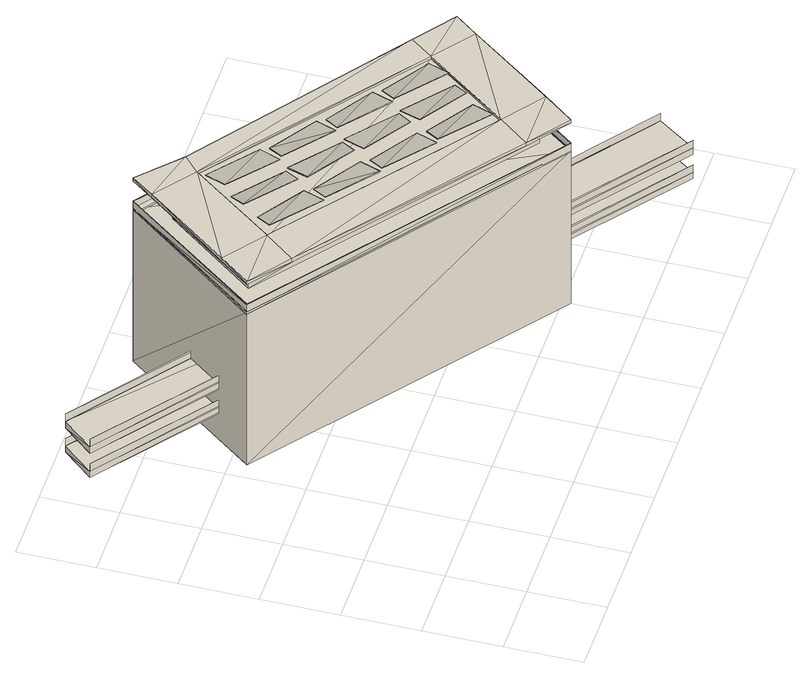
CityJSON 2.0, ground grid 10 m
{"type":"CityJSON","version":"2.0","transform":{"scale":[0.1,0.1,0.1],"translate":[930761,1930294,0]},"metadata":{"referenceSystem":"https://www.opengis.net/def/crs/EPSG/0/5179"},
"CityObjects":{
"building1":{"type":"Building","geometry":[{"type":"MultiSurface","lod":"3","boundaries":[[[0,1,2]],[[3,2,1]],[[2,3,4]],[[5,4,3]],[[4,5,6]],[[7,6,5]],[[6,7,0]],[[1,0,7]],[[8,9,10]],[[6,8,4]],[[10,4,8]],[[11,6,4]],[[9,11,10]],[[4,10,11]],[[12,13,10]],[[4,10,2]],[[13,2,10]],[[2,14,4]],[[10,4,12]],[[14,12,4]],[[13,12,15]],[[2,13,0]],[[15,0,13]],[[14,2,0]],[[12,14,15]],[[0,15,14]],[[9,8,15]],[[0,15,6]],[[8,6,15]],[[6,11,0]],[[15,0,9]],[[11,9,0]],[[16,17,18]],[[19,16,20]],[[18,20,16]],[[21,19,20]],[[17,21,18]],[[20,18,21]],[[22,23,18]],[[20,18,24]],[[23,24,18]],[[24,25,20]],[[18,20,22]],[[25,22,20]],[[23,22,26]],[[27,26,22]],[[24,23,28]],[[26,28,23]],[[25,24,29]],[[28,29,24]],[[22,25,27]],[[29,27,25]],[[26,27,16]],[[17,16,27]],[[28,26,19]],[[16,19,26]],[[29,28,21]],[[19,21,28]],[[27,29,17]],[[21,17,29]],[[30,3,31]],[[1,31,3]],[[32,5,30]],[[3,30,5]],[[33,7,32]],[[5,32,7]],[[31,1,33]],[[7,33,1]],[[33,32,31]],[[30,31,32]],[[34,35,36]],[[37,36,35]],[[38,39,40]],[[41,40,39]],[[42,43,44]],[[45,44,43]],[[46,47,48]],[[49,48,47]],[[50,51,52]],[[53,52,51]],[[54,55,56]],[[57,56,55]],[[39,58,41]],[[59,41,58]],[[40,60,38]],[[61,38,60]],[[47,62,49]],[[63,49,62]],[[48,64,46]],[[65,46,64]],[[35,34,50]],[[51,50,34]],[[43,42,53]],[[52,53,42]],[[36,37,66]],[[67,66,37]],[[44,45,68]],[[69,68,45]],[[35,61,37]],[[60,37,61]],[[36,63,34]],[[62,34,63]],[[43,65,45]],[[64,45,65]],[[44,59,42]],[[58,42,59]],[[51,47,53]],[[46,53,47]],[[52,39,50]],[[38,50,39]],[[67,40,68]],[[41,68,40]],[[69,48,66]],[[49,66,48]],[[34,62,51]],[[47,51,62]],[[50,38,35]],[[61,35,38]],[[42,58,52]],[[39,52,58]],[[53,46,43]],[[65,43,46]],[[37,60,67]],[[40,67,60]],[[66,49,36]],[[63,36,49]],[[45,64,69]],[[48,69,64]],[[68,41,44]],[[59,44,41]],[[54,66,55]],[[67,55,66]],[[55,67,57]],[[68,57,67]],[[57,68,56]],[[69,56,68]],[[56,69,54]],[[66,54,69]],[[70,71,72]],[[73,72,71]],[[74,75,70]],[[71,70,75]],[[76,77,74]],[[75,74,77]],[[72,73,76]],[[77,76,73]],[[74,70,76]],[[72,76,70]],[[75,77,71]],[[73,71,77]],[[7,1,5]],[[3,5,1]],[[78,79,80]],[[81,80,79]],[[82,83,84]],[[85,84,83]],[[80,86,78]],[[87,78,86]],[[78,87,79]],[[88,79,87]],[[79,88,81]],[[89,81,88]],[[81,89,80]],[[86,80,89]],[[87,86,88]],[[89,88,86]],[[84,90,82]],[[91,82,90]],[[82,91,83]],[[92,83,91]],[[83,92,85]],[[93,85,92]],[[85,93,84]],[[90,84,93]],[[91,90,92]],[[93,92,90]],[[94,95,96]],[[97,96,95]],[[98,99,94]],[[95,94,99]],[[100,101,98]],[[99,98,101]],[[96,97,100]],[[101,100,97]],[[102,103,104]],[[105,104,103]],[[106,107,102]],[[103,102,107]],[[108,109,106]],[[107,106,109]],[[104,105,108]],[[109,108,105]],[[110,111,112]],[[113,112,111]],[[114,115,110]],[[111,110,115]],[[116,117,114]],[[115,114,117]],[[112,113,116]],[[117,116,113]],[[118,119,120]],[[121,120,119]],[[122,123,118]],[[119,118,123]],[[124,125,122]],[[123,122,125]],[[120,121,124]],[[125,124,121]],[[126,127,128]],[[129,128,127]],[[130,131,126]],[[127,126,131]],[[132,133,130]],[[131,130,133]],[[128,129,132]],[[133,132,129]],[[134,135,136]],[[137,136,135]],[[138,139,134]],[[135,134,139]],[[140,141,138]],[[139,138,141]],[[136,137,140]],[[141,140,137]],[[142,143,144]],[[145,144,143]],[[146,147,142]],[[143,142,147]],[[148,149,146]],[[147,146,149]],[[144,145,148]],[[149,148,145]],[[150,151,152]],[[153,152,151]],[[154,155,150]],[[151,150,155]],[[156,157,154]],[[155,154,157]],[[152,153,156]],[[157,156,153]],[[158,159,160]],[[161,160,159]],[[162,163,158]],[[159,158,163]],[[164,165,162]],[[163,162,165]],[[160,161,164]],[[165,164,161]],[[100,98,96]],[[94,96,98]],[[102,104,106]],[[108,106,104]],[[116,114,112]],[[110,112,114]],[[120,124,118]],[[122,118,124]],[[128,132,126]],[[130,126,132]],[[140,138,136]],[[134,136,138]],[[142,144,146]],[[148,146,144]],[[156,154,152]],[[150,152,154]],[[158,160,162]],[[164,162,160]],[[101,97,99]],[[95,99,97]],[[103,107,105]],[[109,105,107]],[[117,113,115]],[[111,115,113]],[[121,119,125]],[[123,125,119]],[[129,127,133]],[[131,133,127]],[[141,137,139]],[[135,139,137]],[[143,147,145]],[[149,145,147]],[[157,153,155]],[[151,155,153]],[[159,163,161]],[[165,161,163]],[[166,167,168]],[[169,168,167]],[[170,171,166]],[[167,166,171]],[[172,173,170]],[[171,170,173]],[[168,169,172]],[[173,172,169]],[[174,175,176]],[[177,176,175]],[[178,179,174]],[[175,174,179]],[[180,181,178]],[[179,178,181]],[[176,177,180]],[[181,180,177]],[[182,183,184]],[[185,184,183]],[[186,187,182]],[[183,182,187]],[[188,189,186]],[[187,186,189]],[[184,185,188]],[[189,188,185]],[[172,170,168]],[[166,168,170]],[[174,176,178]],[[180,178,176]],[[188,186,184]],[[182,184,186]],[[173,169,171]],[[167,171,169]],[[175,179,177]],[[181,177,179]],[[189,185,187]],[[183,187,185]],[[190,81,191]],[[80,191,81]],[[192,78,193]],[[79,193,78]],[[194,193,195]],[[79,195,193]],[[78,195,79]],[[194,192,193]],[[195,78,194]],[[192,194,78]],[[196,85,197]],[[84,197,85]],[[198,82,199]],[[83,199,82]],[[200,199,201]],[[83,201,199]],[[82,201,83]],[[200,198,199]],[[201,82,200]],[[198,200,82]]]}]}
},
"vertices":[
[260,560,256],[260,560,244],[123,380,256],[123,380,244],[501,90,256],[501,90,244],[638,270,256],[638,270,244],[638,270,257],[637,270,257],[501,90,257],[637,270,256],[124,380,257],[123,380,257],[124,380,256],[260,560,257],[639,270,246],[635,270,246],[501,90,246],[639,270,243],[501,90,243],[635,270,243],[125,380,246],[121,380,246],[121,380,243],[125,380,243],[260,560,246],[260,550,246],[260,560,243],[260,550,243],[123,380,0],[260,560,0],[501,90,0],[638,270,0],[238,530,289],[154,420,289],[238,530,294],[154,420,294],[176,340,289],[448,130,289],[176,340,294],[448,130,294],[532,130,289],[615,240,289],[532,130,294],[615,240,294],[584,310,289],[313,510,289],[584,310,294],[313,510,294],[208,380,289],[291,490,289],[479,170,289],[562,280,289],[291,490,290],[208,380,290],[562,280,290],[479,170,290],[501,90,289],[501,90,294],[123,380,294],[123,380,289],[260,560,289],[260,560,294],[638,270,294],[638,270,289],[291,490,294],[208,380,294],[479,170,294],[562,280,294],[164,390,244],[164,390,289],[257,510,244],[257,510,289],[504,130,244],[504,130,289],[596,250,244],[596,250,289],[8,540,50],[709,0,50],[43,580,50],[744,50,50],[8,540,89],[709,0,89],[43,580,89],[744,50,89],[43,580,40],[8,540,40],[709,0,40],[744,50,40],[43,580,79],[8,540,79],[709,0,79],[744,50,79],[413,230,299],[413,230,300],[352,280,299],[352,280,300],[432,260,290],[432,260,291],[371,300,290],[371,300,291],[467,300,299],[467,300,300],[406,350,299],[406,350,300],[486,330,290],[486,330,291],[425,370,290],[425,370,291],[439,270,299],[439,270,300],[379,310,299],[379,310,300],[459,290,290],[459,290,291],[398,340,290],[398,340,291],[346,280,299],[346,280,300],[285,330,299],[285,330,300],[365,310,290],[365,310,291],[304,350,290],[304,350,291],[400,350,299],[400,350,300],[339,400,299],[339,400,300],[419,380,290],[419,380,291],[358,420,290],[358,420,291],[373,320,299],[373,320,300],[313,360,299],[313,360,300],[392,340,290],[392,340,291],[331,390,290],[331,390,291],[279,330,299],[279,330,300],[219,380,299],[219,380,300],[298,360,290],[298,360,291],[238,400,290],[238,400,291],[333,400,299],[333,400,300],[273,450,299],[273,450,300],[353,430,290],[353,430,291],[292,480,290],[292,480,291],[306,370,299],[306,370,300],[246,420,299],[246,420,300],[325,390,290],[325,390,291],[264,440,290],[264,440,291],[479,180,299],[479,180,300],[419,230,299],[419,230,300],[498,210,290],[498,210,291],[438,250,290],[438,250,291],[534,250,299],[534,250,300],[473,300,299],[473,300,300],[553,280,290],[553,280,291],[492,320,290],[492,320,291],[506,220,299],[506,220,300],[446,260,299],[446,260,300],[525,240,290],[525,240,291],[464,290,290],[464,290,291],[744,50,62],[43,580,62],[8,540,62],[709,0,62],[9,540,62],[9,540,50],[744,50,101],[43,580,101],[8,540,101],[709,0,101],[9,540,101],[9,540,89]
]}
